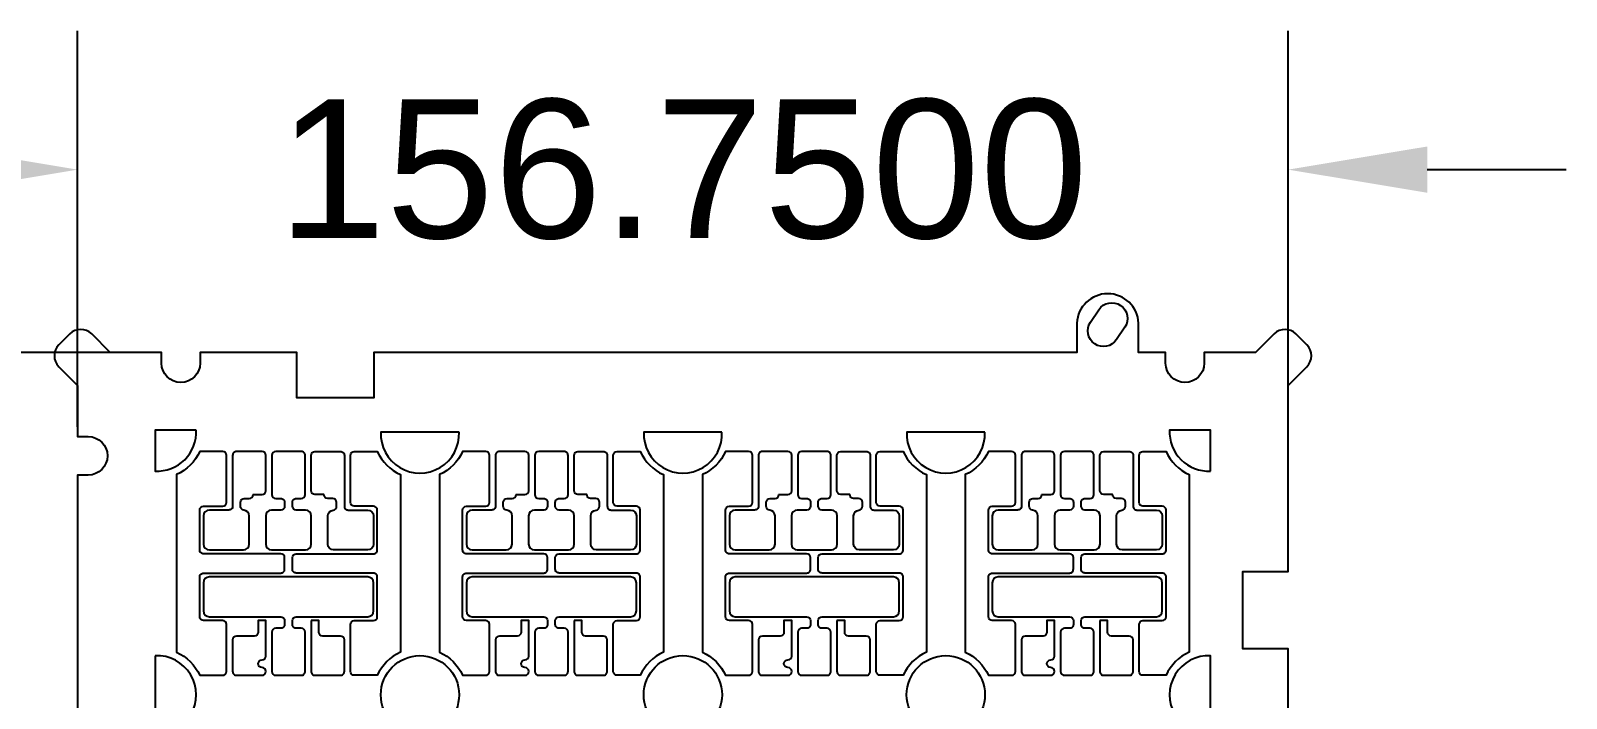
# Model space of a CAD drawing. Header units: inches. Extents: x -192 to 114, y -86 to 120.
# Drawn here: x -84.4 to 114.4, y 33.6 to 120.1 of the extents above; entities that cross this region are included whole.
import ezdxf

# ---------------------------------------------------------------- set-up
doc = ezdxf.new("R2010")
doc.units = ezdxf.units.IN
doc.header["$MEASUREMENT"] = 0
doc.header["$PDSIZE"] = -5
for name, color, linetype in [('dim', 3, 'Continuous'), ('feature', 4, 'Continuous'), ('non_feature', 7, 'Continuous')]:
    doc.layers.add(name, color=color, linetype=linetype)
doc.styles.get("Standard").update_dxf_attribs({"font": 'arial.ttf'})
doc.dimstyles.get("Standard").update_dxf_attribs({"dimscale": 100, "dimtxt": 0.18, "dimasz": 0.18, "dimexe": 0.18, "dimexo": 0.0625, "dimgap": 0.09, "dimtad": 0, "dimtih": 1, "dimtoh": 1, "dimdec": 4, "dimzin": 0, "dimdsep": 46, "dimtxsty": 'Standard', "dimcen": -0.09, "dimadec": 0, "dimazin": 0, "dimtfac": 1, "dimtdec": 4, "dimtofl": 0, "dimtmove": 0, "dimatfit": 3, "dimfxl": 1, "dimtolj": 1, "dimtzin": 0, "dimarcsym": 0})

# ---------------------------------------------------------------- blocks, each defined once
blk = doc.blocks.new('*D4')
at = {"layer": 'Defpoints', "color": 0}
for p in [(-67.5, 78.37), (-140.87, -78.38), (-59, -78.38)]:
    blk.add_point(p, dxfattribs=at)
at = {"layer": 'dim', "color": 0, "lineweight": -2}
for p, q in [((-73.75, 78.37), (-158.87, 78.37)), ((-140.87, 60.37), (-140.87, 18.19)), ((-140.87, -60.38), (-140.87, -18.19)), ((-65.25, -78.38), (-158.87, -78.38))]:
    blk.add_line(p, q, dxfattribs=at)
at = {"layer": 'dim', "color": 0}
for points in [[(-137.87, 60.37), (-143.87, 60.37), (-140.87, 78.37)], [(-143.87, -60.38), (-137.87, -60.38), (-140.87, -78.38)]]:
    blk.add_solid(points, dxfattribs=at)
at = {"layer": 'dim', "color": 0, "insert": (-140.87, 0), "char_height": 18, "attachment_point": 5}
blk.add_mtext('\\A1;156.7500', dxfattribs=at)
blk = doc.blocks.new('*D5')
at = {"layer": 'Defpoints', "color": 0}
for p in [(78.38, 102.08), (-78.37, 62.5), (78.38, 50)]:
    blk.add_point(p, dxfattribs=at)
at = {"layer": 'dim', "color": 0, "lineweight": -2}
for p, q in [((-78.37, 68.75), (-78.37, 120.08)), ((78.38, 56.25), (78.38, 120.08)), ((-96.37, 102.08), (-114.37, 102.08)), ((96.38, 102.08), (114.38, 102.08))]:
    blk.add_line(p, q, dxfattribs=at)
at = {"layer": 'dim', "color": 0}
for points in [[(-96.37, 99.08), (-96.37, 105.08), (-78.37, 102.08)], [(96.38, 105.08), (96.38, 99.08), (78.38, 102.08)]]:
    blk.add_solid(points, dxfattribs=at)
at = {"layer": 'dim', "color": 0, "insert": (0, 102.08), "char_height": 18, "attachment_point": 5}
blk.add_mtext('\\A1;156.7500', dxfattribs=at)

msp = doc.modelspace()

# ---------------------------------------------------------------- linework, layer by layer
at = {"layer": 'feature', "linetype": 'Continuous', "lineweight": 25}
for points in [[(-59.07, 37.06), (-59.07, 43.14886, 0.414213562), (-59.57, 43.64886), (-62.06, 43.64886, -0.414211674), (-62.56, 44.14885), (-62.56003, 49.30996, -0.41421545), (-62.06003, 49.80997), (-52.06003, 49.80997, 0.414213692), (-51.56003, 50.30997), (-51.56003, 51.81003, 0.414213433), (-52.06003, 52.31003), (-62.06003, 52.31003, -0.414214985), (-62.56003, 52.81004), (-62.56, 57.97115, -0.41421214), (-62.06, 58.47114), (-59.57, 58.47114, 0.414213562), (-59.07, 58.97114), (-59.07, 65.06, 0.414213562), (-59.57, 65.56), (-62.55891, 65.56, -0.180528206), (-65.56001, 62.55891), (-65.56001, 39.56109, -0.180528227), (-62.55891, 36.56), (-59.57, 36.56, 0.414213562)], [(-54.49, 65.56), (-57.79, 65.56, 0.41421372), (-58.29, 65.06), (-58.29, 58.47114, -0.41421372), (-58.79, 57.97114), (-61.31, 57.97114, 0.414213562), (-62.06, 57.22114), (-62.06, 53.56, 0.414213562), (-61.31, 52.81), (-56.90047, 52.81, 0.414213562), (-56.15047, 53.56), (-56.15047, 57.22114, 0.388525754), (-56.83419, 57.96821, -0.388525754), (-57.29, 58.46625), (-57.29, 58.97114, -0.414213562), (-56.79, 59.47114), (-56.14, 59.47114, 0.414213562), (-55.64, 59.97114), (-54.49, 59.97114, 0.414213562), (-53.99, 60.47114), (-53.99, 65.06, 0.414213562)], [(-48.85523, 57.97114), (-50.06, 57.97114, -0.414213562), (-50.56, 58.47114), (-50.56, 58.97114, -0.414213751), (-50.06, 59.47114), (-49.41, 59.47114, 0.414213464), (-48.91, 59.97114), (-48.91, 65.06, 0.414213906), (-49.41, 65.56), (-52.71, 65.56, 0.414213562), (-53.21, 65.06), (-53.21, 59.97114, 0.414213562), (-52.71, 59.47114), (-52.06, 59.47114, -0.414213983), (-51.56, 58.97114), (-51.56, 58.47114, -0.414213562), (-52.06, 57.97114), (-53.26477, 57.97114, 0.414213562), (-54.01477, 57.22114), (-54.01477, 53.56, 0.414213562), (-53.26477, 52.81), (-48.85523, 52.81, 0.414213562), (-48.10523, 53.56), (-48.10523, 57.22114, 0.414213562)], [(-43.05, 37.06), (-43.05, 43.14886, -0.414213562), (-42.55, 43.64886), (-40.06, 43.64886, 0.414211674), (-39.56, 44.14885), (-39.55997, 49.30996, 0.41421545), (-40.05997, 49.80997), (-50.05997, 49.80997, -0.414213692), (-50.55997, 50.30997), (-50.55997, 51.81003, -0.414213433), (-50.05997, 52.31003), (-40.05997, 52.31003, 0.414214985), (-39.55997, 52.81004), (-39.56, 57.97115, 0.41421214), (-40.06, 58.47114), (-42.55, 58.47114, -0.414213562), (-43.05, 58.97114), (-43.05, 65.06, -0.414213562), (-42.55, 65.56), (-39.56109, 65.56, 0.180528206), (-36.55999, 62.55891), (-36.55999, 39.56109, 0.180528227), (-39.56109, 36.56), (-42.55, 36.56, -0.414213562)], [(-47.63, 65.56), (-44.33, 65.56, -0.41421372), (-43.83, 65.06), (-43.83, 58.47114, 0.41421372), (-43.33, 57.97114), (-40.81, 57.97114, -0.414213562), (-40.06, 57.22114), (-40.06, 53.56, -0.414213562), (-40.81, 52.81), (-45.21953, 52.81, -0.414213562), (-45.96953, 53.56), (-45.96953, 57.22114, -0.388525754), (-45.28581, 57.96821, 0.388525754), (-44.83, 58.46625), (-44.83, 58.97114, 0.414213562), (-45.33, 59.47114), (-45.98, 59.47114, -0.414213562), (-46.48, 59.97114), (-47.63, 59.97114, -0.414213562), (-48.13, 60.47114), (-48.13, 65.06, -0.414213562)], [(-25.03, 37.06), (-25.03, 43.14886, 0.414213562), (-25.53, 43.64886), (-28.02, 43.64886, -0.414211674), (-28.52, 44.14885), (-28.52003, 49.30996, -0.41421545), (-28.02003, 49.80997), (-18.02003, 49.80997, 0.414213692), (-17.52003, 50.30997), (-17.52003, 51.81003, 0.414213433), (-18.02003, 52.31003), (-28.02003, 52.31003, -0.414214985), (-28.52003, 52.81004), (-28.52, 57.97115, -0.41421214), (-28.02, 58.47114), (-25.53, 58.47114, 0.414213562), (-25.03, 58.97114), (-25.03, 65.06, 0.414213562), (-25.53, 65.56), (-28.51891, 65.56, -0.180528206), (-31.52001, 62.55891), (-31.52001, 39.56109, -0.180528227), (-28.51891, 36.56), (-25.53, 36.56, 0.414213562)], [(-20.45, 65.56), (-23.75, 65.56, 0.41421372), (-24.25, 65.06), (-24.25, 58.47114, -0.41421372), (-24.75, 57.97114), (-27.27, 57.97114, 0.414213562), (-28.02, 57.22114), (-28.02, 53.56, 0.414213562), (-27.27, 52.81), (-22.86047, 52.81, 0.414213562), (-22.11047, 53.56), (-22.11047, 57.22114, 0.388525754), (-22.79419, 57.96821, -0.388525754), (-23.25, 58.46625), (-23.25, 58.97114, -0.414213562), (-22.75, 59.47114), (-22.1, 59.47114, 0.414213562), (-21.6, 59.97114), (-20.45, 59.97114, 0.414213562), (-19.95, 60.47114), (-19.95, 65.06, 0.414213562)], [(-14.81523, 57.97114), (-16.02, 57.97114, -0.414213562), (-16.52, 58.47114), (-16.52, 58.97114, -0.414213751), (-16.02, 59.47114), (-15.37, 59.47114, 0.414213464), (-14.87, 59.97114), (-14.87, 65.06, 0.414213906), (-15.37, 65.56), (-18.67, 65.56, 0.414213562), (-19.17, 65.06), (-19.17, 59.97114, 0.414213562), (-18.67, 59.47114), (-18.02, 59.47114, -0.414213983), (-17.52, 58.97114), (-17.52, 58.47114, -0.414213562), (-18.02, 57.97114), (-19.22477, 57.97114, 0.414213562), (-19.97477, 57.22114), (-19.97477, 53.56, 0.414213562), (-19.22477, 52.81), (-14.81523, 52.81, 0.414213562), (-14.06523, 53.56), (-14.06523, 57.22114, 0.414213562)], [(-9.01, 37.06), (-9.01, 43.14886, -0.414213562), (-8.51, 43.64886), (-6.02, 43.64886, 0.414211674), (-5.52, 44.14885), (-5.51997, 49.30996, 0.41421545), (-6.01997, 49.80997), (-16.01997, 49.80997, -0.414213692), (-16.51997, 50.30997), (-16.51997, 51.81003, -0.414213433), (-16.01997, 52.31003), (-6.01997, 52.31003, 0.414214985), (-5.51997, 52.81004), (-5.52, 57.97115, 0.41421214), (-6.02, 58.47114), (-8.51, 58.47114, -0.414213562), (-9.01, 58.97114), (-9.01, 65.06, -0.414213562), (-8.51, 65.56), (-5.52109, 65.56, 0.180528206), (-2.51999, 62.55891), (-2.51999, 39.56109, 0.180528227), (-5.52109, 36.56), (-8.51, 36.56, -0.414213562)], [(-13.59, 65.56), (-10.29, 65.56, -0.41421372), (-9.79, 65.06), (-9.79, 58.47114, 0.41421372), (-9.29, 57.97114), (-6.77, 57.97114, -0.414213562), (-6.02, 57.22114), (-6.02, 53.56, -0.414213562), (-6.77, 52.81), (-11.17953, 52.81, -0.414213562), (-11.92953, 53.56), (-11.92953, 57.22114, -0.388525754), (-11.24581, 57.96821, 0.388525754), (-10.79, 58.46625), (-10.79, 58.97114, 0.414213562), (-11.29, 59.47114), (-11.94, 59.47114, -0.414213562), (-12.44, 59.97114), (-13.59, 59.97114, -0.414213562), (-14.09, 60.47114), (-14.09, 65.06, -0.414213562)], [(9.01, 37.06), (9.01, 43.14886, 0.414213562), (8.51, 43.64886), (6.02, 43.64886, -0.414211674), (5.52, 44.14885), (5.51997, 49.30996, -0.41421545), (6.01997, 49.80997), (16.01997, 49.80997, 0.414213692), (16.51997, 50.30997), (16.51997, 51.81003, 0.414213433), (16.01997, 52.31003), (6.01997, 52.31003, -0.414214985), (5.51997, 52.81004), (5.52, 57.97115, -0.41421214), (6.02, 58.47114), (8.51, 58.47114, 0.414213562), (9.01, 58.97114), (9.01, 65.06, 0.414213562), (8.51, 65.56), (5.52109, 65.56, -0.180528206), (2.51999, 62.55891), (2.51999, 39.56109, -0.180528227), (5.52109, 36.56), (8.51, 36.56, 0.414213562)], [(13.59, 65.56), (10.29, 65.56, 0.41421372), (9.79, 65.06), (9.79, 58.47114, -0.41421372), (9.29, 57.97114), (6.77, 57.97114, 0.414213562), (6.02, 57.22114), (6.02, 53.56, 0.414213562), (6.77, 52.81), (11.17953, 52.81, 0.414213562), (11.92953, 53.56), (11.92953, 57.22114, 0.388525754), (11.24581, 57.96821, -0.388525754), (10.79, 58.46625), (10.79, 58.97114, -0.414213562), (11.29, 59.47114), (11.94, 59.47114, 0.414213562), (12.44, 59.97114), (13.59, 59.97114, 0.414213562), (14.09, 60.47114), (14.09, 65.06, 0.414213562)], [(19.22477, 57.97114), (18.02, 57.97114, -0.414213562), (17.52, 58.47114), (17.52, 58.97114, -0.414213751), (18.02, 59.47114), (18.67, 59.47114, 0.414213464), (19.17, 59.97114), (19.17, 65.06, 0.414213906), (18.67, 65.56), (15.37, 65.56, 0.414213562), (14.87, 65.06), (14.87, 59.97114, 0.414213562), (15.37, 59.47114), (16.02, 59.47114, -0.414213983), (16.52, 58.97114), (16.52, 58.47114, -0.414213562), (16.02, 57.97114), (14.81523, 57.97114, 0.414213562), (14.06523, 57.22114), (14.06523, 53.56, 0.414213562), (14.81523, 52.81), (19.22477, 52.81, 0.414213562), (19.97477, 53.56), (19.97477, 57.22114, 0.414213562)], [(25.03, 37.06), (25.03, 43.14886, -0.414213562), (25.53, 43.64886), (28.02, 43.64886, 0.414211674), (28.52, 44.14885), (28.52003, 49.30996, 0.41421545), (28.02003, 49.80997), (18.02003, 49.80997, -0.414213692), (17.52003, 50.30997), (17.52003, 51.81003, -0.414213433), (18.02003, 52.31003), (28.02003, 52.31003, 0.414214985), (28.52003, 52.81004), (28.52, 57.97115, 0.41421214), (28.02, 58.47114), (25.53, 58.47114, -0.414213562), (25.03, 58.97114), (25.03, 65.06, -0.414213562), (25.53, 65.56), (28.51891, 65.56, 0.180528206), (31.52001, 62.55891), (31.52001, 39.56109, 0.180528227), (28.51891, 36.56), (25.53, 36.56, -0.414213562)], [(20.45, 65.56), (23.75, 65.56, -0.41421372), (24.25, 65.06), (24.25, 58.47114, 0.41421372), (24.75, 57.97114), (27.27, 57.97114, -0.414213562), (28.02, 57.22114), (28.02, 53.56, -0.414213562), (27.27, 52.81), (22.86047, 52.81, -0.414213562), (22.11047, 53.56), (22.11047, 57.22114, -0.388525754), (22.79419, 57.96821, 0.388525754), (23.25, 58.46625), (23.25, 58.97114, 0.414213562), (22.75, 59.47114), (22.1, 59.47114, -0.414213562), (21.6, 59.97114), (20.45, 59.97114, -0.414213562), (19.95, 60.47114), (19.95, 65.06, -0.414213562)], [(43.05, 37.06), (43.05, 43.14886, 0.414213562), (42.55, 43.64886), (40.06, 43.64886, -0.414211674), (39.56, 44.14885), (39.55997, 49.30996, -0.41421545), (40.05997, 49.80997), (50.05997, 49.80997, 0.414213692), (50.55997, 50.30997), (50.55997, 51.81003, 0.414213433), (50.05997, 52.31003), (40.05997, 52.31003, -0.414214985), (39.55997, 52.81004), (39.56, 57.97115, -0.41421214), (40.06, 58.47114), (42.55, 58.47114, 0.414213562), (43.05, 58.97114), (43.05, 65.06, 0.414213562), (42.55, 65.56), (39.56109, 65.56, -0.180528206), (36.55999, 62.55891), (36.55999, 39.56109, -0.180528227), (39.56109, 36.56), (42.55, 36.56, 0.414213562)], [(47.63, 65.56), (44.33, 65.56, 0.41421372), (43.83, 65.06), (43.83, 58.47114, -0.41421372), (43.33, 57.97114), (40.81, 57.97114, 0.414213562), (40.06, 57.22114), (40.06, 53.56, 0.414213562), (40.81, 52.81), (45.21953, 52.81, 0.414213562), (45.96953, 53.56), (45.96953, 57.22114, 0.388525754), (45.28581, 57.96821, -0.388525754), (44.83, 58.46625), (44.83, 58.97114, -0.414213562), (45.33, 59.47114), (45.98, 59.47114, 0.414213562), (46.48, 59.97114), (47.63, 59.97114, 0.414213562), (48.13, 60.47114), (48.13, 65.06, 0.414213562)], [(53.26477, 57.97114), (52.06, 57.97114, -0.414213562), (51.56, 58.47114), (51.56, 58.97114, -0.414213751), (52.06, 59.47114), (52.71, 59.47114, 0.414213464), (53.21, 59.97114), (53.21, 65.06, 0.414213906), (52.71, 65.56), (49.41, 65.56, 0.414213562), (48.91, 65.06), (48.91, 59.97114, 0.414213562), (49.41, 59.47114), (50.06, 59.47114, -0.414213983), (50.56, 58.97114), (50.56, 58.47114, -0.414213562), (50.06, 57.97114), (48.85523, 57.97114, 0.414213562), (48.10523, 57.22114), (48.10523, 53.56, 0.414213562), (48.85523, 52.81), (53.26477, 52.81, 0.414213562), (54.01477, 53.56), (54.01477, 57.22114, 0.414213562)], [(59.07, 37.06), (59.07, 43.14886, -0.414213562), (59.57, 43.64886), (62.06, 43.64886, 0.414211674), (62.56, 44.14885), (62.56003, 49.30996, 0.41421545), (62.06003, 49.80997), (52.06003, 49.80997, -0.414213692), (51.56003, 50.30997), (51.56003, 51.81003, -0.414213433), (52.06003, 52.31003), (62.06003, 52.31003, 0.414214985), (62.56003, 52.81004), (62.56, 57.97115, 0.41421214), (62.06, 58.47114), (59.57, 58.47114, -0.414213562), (59.07, 58.97114), (59.07, 65.06, -0.414213562), (59.57, 65.56), (62.55891, 65.56, 0.180528206), (65.56001, 62.55891), (65.56001, 39.56109, 0.180528227), (62.55891, 36.56), (59.57, 36.56, -0.414213562)], [(54.49, 65.56), (57.79, 65.56, -0.41421372), (58.29, 65.06), (58.29, 58.47114, 0.41421372), (58.79, 57.97114), (61.31, 57.97114, -0.414213562), (62.06, 57.22114), (62.06, 53.56, -0.414213562), (61.31, 52.81), (56.90047, 52.81, -0.414213562), (56.15047, 53.56), (56.15047, 57.22114, -0.388525754), (56.83419, 57.96821, 0.388525754), (57.29, 58.46625), (57.29, 58.97114, 0.414213562), (56.79, 59.47114), (56.14, 59.47114, -0.414213562), (55.64, 59.97114), (54.49, 59.97114, -0.414213562), (53.99, 60.47114), (53.99, 65.06, -0.414213562)], [(-40.06, 44.89886), (-40.06, 48.56, 0.414213562), (-40.81, 49.31), (-61.31, 49.31, 0.414213562), (-62.06, 48.56), (-62.06, 44.89886, 0.414213562), (-61.31, 44.14886), (-52.06, 44.14886, -0.414213562), (-51.56, 43.64886), (-51.56, 43.14886, -0.414213983), (-52.06, 42.64886), (-52.71, 42.64886, 0.414213562), (-53.21, 42.14886), (-53.21, 37.06, 0.414213562), (-52.71, 36.56), (-49.41, 36.56, 0.414213906), (-48.91, 37.06), (-48.91, 42.14886, 0.414213464), (-49.41, 42.64886), (-50.06, 42.64886, -0.414213751), (-50.56, 43.14886), (-50.56, 43.64886, -0.414213562), (-50.06, 44.14886), (-40.81, 44.14886, 0.414213562)], [(-6.02, 44.89886), (-6.02, 48.56, 0.414213562), (-6.77, 49.31), (-27.27, 49.31, 0.414213562), (-28.02, 48.56), (-28.02, 44.89886, 0.414213562), (-27.27, 44.14886), (-18.02, 44.14886, -0.414213562), (-17.52, 43.64886), (-17.52, 43.14886, -0.414213983), (-18.02, 42.64886), (-18.67, 42.64886, 0.414213562), (-19.17, 42.14886), (-19.17, 37.06, 0.414213562), (-18.67, 36.56), (-15.37, 36.56, 0.414213906), (-14.87, 37.06), (-14.87, 42.14886, 0.414213464), (-15.37, 42.64886), (-16.02, 42.64886, -0.414213751), (-16.52, 43.14886), (-16.52, 43.64886, -0.414213562), (-16.02, 44.14886), (-6.77, 44.14886, 0.414213562)], [(28.02, 44.89886), (28.02, 48.56, 0.414213562), (27.27, 49.31), (6.77, 49.31, 0.414213562), (6.02, 48.56), (6.02, 44.89886, 0.414213562), (6.77, 44.14886), (16.02, 44.14886, -0.414213562), (16.52, 43.64886), (16.52, 43.14886, -0.414213983), (16.02, 42.64886), (15.37, 42.64886, 0.414213562), (14.87, 42.14886), (14.87, 37.06, 0.414213562), (15.37, 36.56), (18.67, 36.56, 0.414213906), (19.17, 37.06), (19.17, 42.14886, 0.414213464), (18.67, 42.64886), (18.02, 42.64886, -0.414213751), (17.52, 43.14886), (17.52, 43.64886, -0.414213562), (18.02, 44.14886), (27.27, 44.14886, 0.414213562)], [(62.06, 44.89886), (62.06, 48.56, 0.414213562), (61.31, 49.31), (40.81, 49.31, 0.414213562), (40.06, 48.56), (40.06, 44.89886, 0.414213562), (40.81, 44.14886), (50.06, 44.14886, -0.414213562), (50.56, 43.64886), (50.56, 43.14886, -0.414213983), (50.06, 42.64886), (49.41, 42.64886, 0.414213562), (48.91, 42.14886), (48.91, 37.06, 0.414213562), (49.41, 36.56), (52.71, 36.56, 0.414213906), (53.21, 37.06), (53.21, 42.14886, 0.414213464), (52.71, 42.64886), (52.06, 42.64886, -0.414213751), (51.56, 43.14886), (51.56, 43.64886, -0.414213562), (52.06, 44.14886), (61.31, 44.14886, 0.414213562)], [(-58.29, 41.14886), (-58.29, 37.06, 0.414213661), (-57.79, 36.56), (-54.49, 36.56, 1), (-54.49, 37.56, -1), (-54.49, 38.56, 0.414213562), (-53.99, 39.06), (-53.99, 43.64886), (-54.99, 43.64886), (-54.99, 42.14886, -0.414213562), (-55.49, 41.64886), (-57.79, 41.64886, 0.414213295)], [(-48.13, 43.64886), (-48.13, 37.06, 0.414213599), (-47.63, 36.56), (-44.33, 36.56, 0.414213793), (-43.83, 37.06), (-43.83, 41.14886, 0.414213295), (-44.33, 41.64886), (-46.63, 41.64886, -0.414213562), (-47.13, 42.14886), (-47.13, 43.64886)], [(-24.25, 41.14886), (-24.25, 37.06, 0.414213661), (-23.75, 36.56), (-20.45, 36.56, 1), (-20.45, 37.56, -1), (-20.45, 38.56, 0.414213562), (-19.95, 39.06), (-19.95, 43.64886), (-20.95, 43.64886), (-20.95, 42.14886, -0.414213562), (-21.45, 41.64886), (-23.75, 41.64886, 0.414213295)], [(-14.09, 43.64886), (-14.09, 37.06, 0.414213599), (-13.59, 36.56), (-10.29, 36.56, 0.414213793), (-9.79, 37.06), (-9.79, 41.14886, 0.414213295), (-10.29, 41.64886), (-12.59, 41.64886, -0.414213562), (-13.09, 42.14886), (-13.09, 43.64886)], [(9.79, 41.14886), (9.79, 37.06, 0.414213661), (10.29, 36.56), (13.59, 36.56, 1), (13.59, 37.56, -1), (13.59, 38.56, 0.414213562), (14.09, 39.06), (14.09, 43.64886), (13.09, 43.64886), (13.09, 42.14886, -0.414213562), (12.59, 41.64886), (10.29, 41.64886, 0.414213295)], [(19.95, 43.64886), (19.95, 37.06, 0.414213599), (20.45, 36.56), (23.75, 36.56, 0.414213793), (24.25, 37.06), (24.25, 41.14886, 0.414213295), (23.75, 41.64886), (21.45, 41.64886, -0.414213562), (20.95, 42.14886), (20.95, 43.64886)], [(43.83, 41.14886), (43.83, 37.06, 0.414213661), (44.33, 36.56), (47.63, 36.56, 1), (47.63, 37.56, -1), (47.63, 38.56, 0.414213562), (48.13, 39.06), (48.13, 43.64886), (47.13, 43.64886), (47.13, 42.14886, -0.414213562), (46.63, 41.64886), (44.33, 41.64886, 0.414213295)], [(53.99, 43.64886), (53.99, 37.06, 0.414213599), (54.49, 36.56), (57.79, 36.56, 0.414213793), (58.29, 37.06), (58.29, 41.14886, 0.414213295), (57.79, 41.64886), (55.49, 41.64886, -0.414213562), (54.99, 42.14886), (54.99, 43.64886)]]:
    msp.add_lwpolyline(points, format="xyb", close=True, dxfattribs=at)
at = {"layer": 'non_feature', "linetype": 'Continuous', "lineweight": 25}
msp.add_lwpolyline([(78.375, -74.13236), (78.375, 40), (72.5, 40), (72.5, 50), (78.375, 50), (78.375, 74.13236), (80.78695, 76.54431, 0.414213562), (80.78695, 79.37274), (79.37274, 80.78695, 0.414213562), (76.54431, 80.78695), (74.13236, 78.375), (67.5, 78.375), (67.5, 77, -1), (62.5, 77), (62.5, 78.375), (59, 78.375), (59, 82.1875, 0.953125), (51, 82.1875), (51, 78.375), (-40, 78.375), (-40, 72.5), (-50, 72.5), (-50, 78.375), (-62.5, 78.375), (-62.5, 77, -1), (-67.5, 77), (-67.5, 78.375), (-74.13236, 78.375), (-76.54431, 80.78695, 0.414213562), (-79.37274, 80.78695), (-80.78695, 79.37274, 0.414213562), (-80.78695, 76.54431), (-78.375, 74.13236), (-78.375, 67.5), (-77, 67.5, -1), (-77, 62.5), (-78.375, 62.5), (-78.375, -40)], format="xyb", dxfattribs=at)
for points in [[(56.15251, 80.06501, -1), (52.77242, 82.33214), (53.84749, 83.93499, -1), (57.22758, 81.66786)], [(-63.01716, 68.33), (-68.33, 68.33), (-68.33, 63.01716, 0.44342027)], [(-28.97716, 68.08), (-39.10284, 68.08, 1.050597867)], [(5.06284, 68.08), (-5.06284, 68.08, 1.050597867)], [(39.10284, 68.08), (28.97716, 68.08, 1.050597867)], [(68.33, 63.01716), (68.33, 68.33), (63.01716, 68.33, 0.44342027)], [(-68.33, 39.10284), (-68.33, 28.97716, 1.050597867)], [(68.33, 28.97716), (68.33, 39.10284, 1.050597867)]]:
    msp.add_lwpolyline(points, format="xyb", close=True, dxfattribs=at)
for centre in [(-34.04, 34.04), (0, 34.04), (34.04, 34.04)]:
    msp.add_circle(centre, 5.069, dxfattribs=at)

# ---------------------------------------------------------------- dimensions: what is measured, and where the dimension line sits
at = {"layer": 'dim'}
dim = msp.add_linear_dim(base=(78.375, 102.0826), p1=(-78.375, 62.5), p2=(78.375, 50), dimstyle='Standard', dxfattribs=at)
dim.commit()
dim.dimension.update_dxf_attribs({"geometry": '*D5', "text_midpoint": (0, 102.0826)})
dim = msp.add_linear_dim(base=(-140.87288, -78.375), p1=(-67.5, 78.375), p2=(-59, -78.375), angle=90, dimstyle='Standard', dxfattribs=at)
dim.commit()
dim.dimension.update_dxf_attribs({"geometry": '*D4', "text_midpoint": (-140.87288, 0)})

doc.saveas('drawing.dxf')
